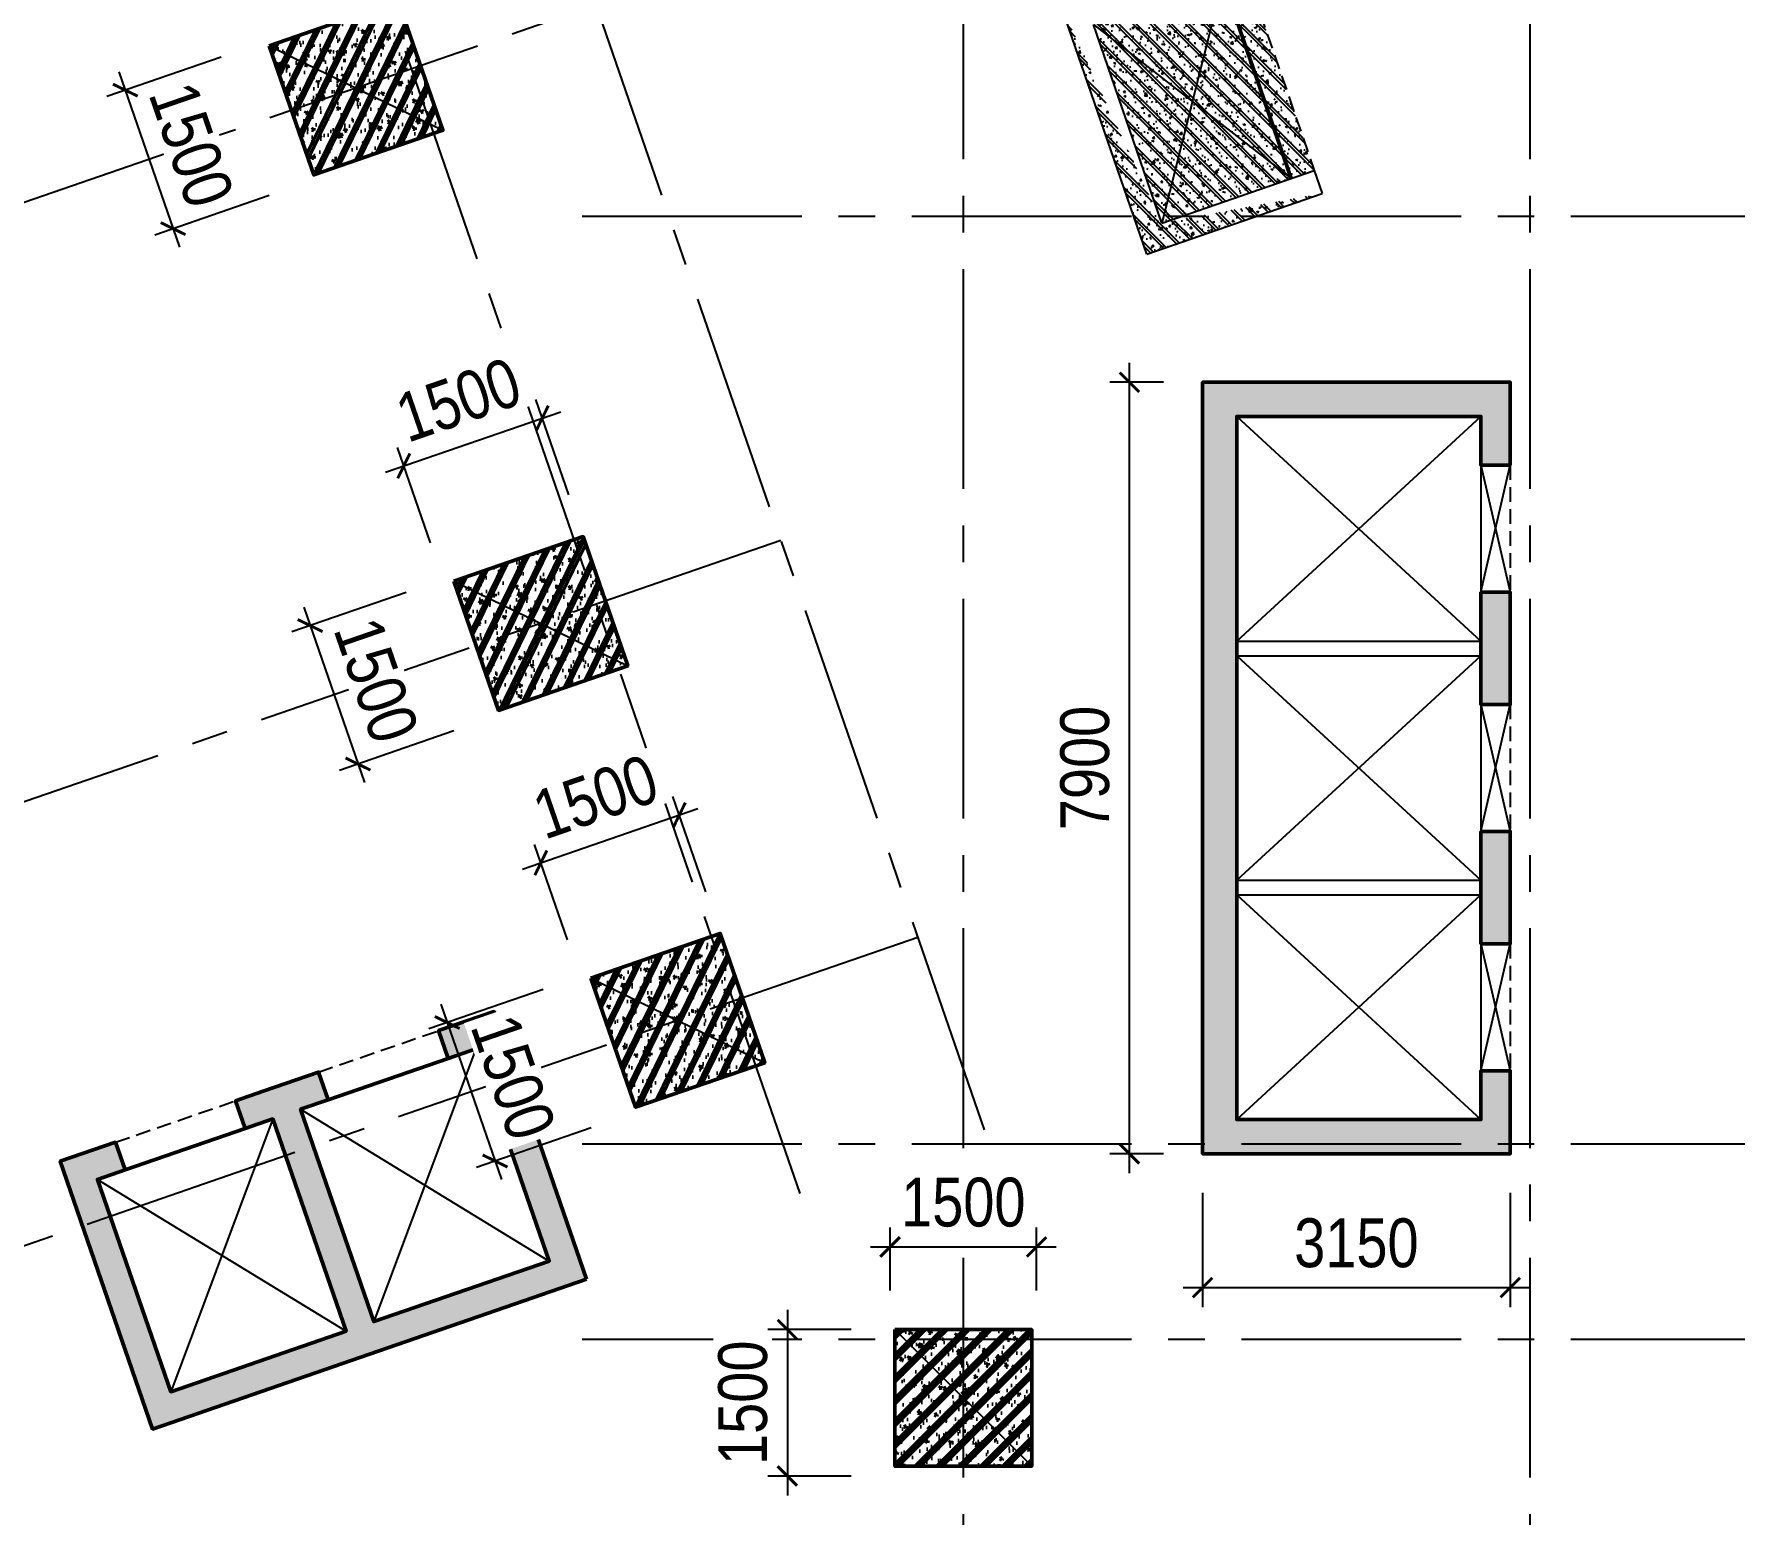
# Model space of a CAD drawing. Header units: millimetres. Extents: x -80883 to 1826631, y -376836 to 309394.
# Drawn here: x 1119602 to 1137020, y -151643 to -136479 of the extents above; entities that cross this region are included whole.
import ezdxf

# ---------------------------------------------------------------- set-up
doc = ezdxf.new("R2010")
doc.units = ezdxf.units.MM
doc.header["$LTSCALE"] = 100
doc.header["$PDMODE"] = 32
doc.header["$PDSIZE"] = 2.5
doc.linetypes.add('CENTER2', pattern=[1.125, 0.75, -0.125, 0.125, -0.125])
doc.linetypes.add('DASHED', pattern=[4.5, 3, -1.5])
for name, color, linetype in [('ccu11-Khuat', 9, 'DASHED'), ('ccu11-Thay', 7, 'Continuous'), ('ccu12-Truc', 13, 'CENTER2'), ('KC2-DIM', 251, 'Continuous'), ('KT-Hatch', 251, 'Continuous'), ('xref.asix of  podium$0$xref.asix of  podium$0$Xref_ST_MBDV Cot vach 30.7.2022$0$KT-Net cot vach', 6, 'Continuous'), ('Xref_ST_MBDV Cot vach 30.7.2022$0$KT-Net cot vach', 6, 'Continuous')]:
    doc.layers.add(name, color=color, linetype=linetype)
doc.layers.add('KT-Net cot vach', color=6, linetype='Continuous', lineweight=50)
doc.layers.add('ST_MBDV Cot vach 220805$0$Xref_ST_MBDV Cot vach 30.7.2022$0$KT-Net cot vach', color=6, linetype='Continuous', lineweight=50)
doc.styles.add('Arial Narrow', font='ARIALN.TTF')
doc.dimstyles.new('ccu12-200', dxfattribs={"dimscale": 200, "dimtxt": 2.5, "dimasz": 1, "dimexe": 1, "dimexo": 2, "dimgap": 1, "dimtad": 1, "dimdec": 0, "dimrnd": 5, "dimdsep": 46, "dimtxsty": 'Arial Narrow', "dimblk": 'ARCHTICK', "dimcen": -1, "dimdle": 1, "dimclrd": 256, "dimclre": 256, "dimclrt": 3, "dimadec": 0, "dimazin": 2, "dimtfac": 0.1, "dimtdec": 0, "dimtmove": 0, "dimatfit": 1, "dimldrblk": 'ARCHTICK', "dimfxl": 1, "dimtvp": 0.8333333333333334, "dimtolj": 1, "dimtzin": 12, "dimarcsym": 0})

# ---------------------------------------------------------------- blocks, each defined once
blk = doc.blocks.new('Grid-ST-flat-3')
at = {"layer": 'ccu12-Truc', "ltscale": 30}
for p, q in [((354060.2251921427, -35261.67722702224), (370215.9049475128, -82056.07930523856)), ((352169.7243788355, -35914.36909527634), (368325.4041342058, -82708.77117349271)), ((377787.2916931124, -66547.80383867014), (314639.543147344, -88349.44587364572)), ((369999.3874795342, -69862.92378625314), (369999.3874795342, -104409.5824195731)), ((375799.3874795342, -69862.92378625314), (375799.3874795342, -104409.5824195731)), ((366096.2468389632, -72696.27186137123), (425824.0468604062, -72696.27186137007)), ((368131.1051668772, -76017.52440288517), (316532.349566273, -93831.89823189395)), ((369534.392683656, -80082.1011514843), (317935.6370837545, -97896.47498025041)), ((366096.2468389795, -82196.27186137065), (425824.0468603974, -82196.27186136972)), ((366096.2468389806, -84196.27186137141), (425824.046860399, -84196.27186136867))]:
    blk.add_line(p, q, dxfattribs=at)
blk = doc.blocks.new('LOI-B2-T1-PN')
at = {"layer": 'KT-Hatch'}
h = blk.add_hatch(dxfattribs=at)
h.set_pattern_fill('BTCT', color=256, scale=30)
h.set_pattern_definition([(49.99999999999999, (106559.8543703833, -42147.03074568097), (215.178054780226, -18.82564049477853), [22.5, -247.5]), (355, (106559.8543703833, -42147.03074568097), (-41.6254000839, 225.6576401100035), [18, -198]), (100.4514, (106577.7858743833, -42148.59954768099), (173.5528145142065, 206.8318626182861), [19.122057, -210.3426336]), (46.18420000000001, (106559.8543703833, -42087.03074568097), (320.1723145876933, -49.65570429870542), [33.75, -371.25]), (96.6356, (106586.5353938832, -42091.16873778094), (280.398811664611, 292.2353612701325), [28.6830864, -315.5139]), (351.1842, (106559.8543703833, -42087.03074568097), (280.3985835400882, 292.2355802775974), [27, -297]), (21, (106589.8543703833, -42102.03074568097), (179.0721156355385, -120.7856671996016), [22.5, -247.5]), (326.0000000000001, (106589.8543703833, -42102.03074568097), (72.99459957647451, 217.5450135140559), [18, -198]), (71.4514, (106604.7770402834, -42112.09622748097), (252.066788574447, 96.75914901298572), [19.122057, -210.3426336]), (37.50000000000001, (106559.8543703833, -42147.03074568097), (3.647956595187201, 99.86815614939344), [0, -195.6, 0, -201, 0, -198.75]), (7.499999999999999, (106559.8543703833, -42147.03074568097), (78.92086123264458, 118.3235135647081), [0, -114.6, 0, -191.1, 0, -75.75]), (327.5, (106492.9543703834, -42147.03074568097), (160.1467308517227, -6.766461520313927), [0, -75, 0, -234, 0, -310.5]), (317.5, (106462.9543703834, -42147.03074568097), (174.9558508027159, 30.03149469969532), [0, -97.5, 0, -155.4, 0, -220.5]), (45, (106559.8543703833, -42147.03074568097), (-79.5495128834866, 79.5495128834866), []), (45, (106612.8873788833, -42147.03074568097), (-79.5495128834866, 79.5495128834866), [])])
h.paths.add_polyline_path([(69636.8044904063, -22526.61616688792), (69936.80449040676, -22526.61616688792), (69936.80449040676, -21376.61616688804), (69636.8044904063, -21376.61616688804)], flags=17)
h.paths.add_polyline_path([(69936.80449040583, -18926.61616688804), (69636.80449040537, -18926.61616688804), (69636.80449040537, -20076.61616688792), (69936.80449040583, -20076.61616688792)], flags=17)
h.paths.add_polyline_path([(69636.8044904049, -17626.6161668881), (69936.8044904049, -17626.61616688792), (69936.8044904049, -17126.61616688786), (72436.80449040863, -17126.61616688699), (72436.80449041096, -24326.61616688705), (69936.80449040723, -24326.61616688786), (69936.80449040723, -23826.61616688798), (69636.80449040723, -23826.61616688804), (69636.8044904077, -24676.61616688804), (72786.80449041142, -24676.61616688699), (72786.8044904077, -13976.61616688693), (69636.80449040397, -13976.61616688804), (69636.80449040397, -14901.61616688716), (69936.80449040397, -14901.61616688705), (69936.80449040397, -14326.6161668881), (72436.8044904077, -14326.61616688705), (72436.80449040863, -16776.61616688705), (69936.8044904049, -16776.61616688792), (69936.80449040444, -16201.61616688705), (69636.80449040397, -16201.61616688722)])
h.paths.add_polyline_path([(66336.80449040723, -24326.6161668892), (63836.80449040723, -24326.61616689002), (63836.8044904049, -17126.61616689002), (66336.8044904049, -17126.6161668892), (66336.8044904049, -17626.6161668881), (66636.8044904049, -17626.61616688798), (66636.8044904049, -16776.61616688909), (63486.8044904049, -16776.61616689019), (63486.80449040723, -24676.61616689013), (66636.8044904077, -24676.61616688909), (66636.80449040723, -23826.61616688792), (66336.80449040723, -23826.61616688804)])
h.paths.add_polyline_path([(66336.8044904063, -22526.61616688786), (66636.80449040676, -22526.61616688786), (66636.80449040676, -21376.61616688798), (66336.8044904063, -21376.61616688798)], flags=17)
h.paths.add_polyline_path([(66336.8044904049, -20076.61616688792), (66636.80449040583, -20076.61616688792), (66636.80449040583, -18926.61616688792), (66336.8044904049, -18926.61616688792)], flags=17)
at = {"ltscale": 0.5}
for points in [[(63836.80449040537, -19426.61616689002), (66336.8044904049, -19426.61616688914)], [(63836.8044904049, -19576.61616688996), (66336.8044904042, -19576.61616688914)], [(63836.8044904063, -21876.61616688996), (66336.8044904056, -21876.61616688914)], [(63836.80449040583, -22026.61616688996), (66336.8044904049, -22026.61616688914)]]:
    blk.add_lwpolyline(points, dxfattribs=at)
at = {"layer": 'ccu11-Khuat', "color": 6, "ltscale": 0.5}
for points in [[(66636.8044904049, -17626.61616688798), (66636.8044904049, -18926.61616688792)], [(66636.8044904049, -20076.6161668878), (66636.8044904049, -21376.61616688775)], [(66636.8044904063, -22526.61616688775), (66636.8044904063, -23826.61616688769)]]:
    blk.add_lwpolyline(points, dxfattribs=at)
at = {"layer": 'ccu11-Thay', "color": 6, "ltscale": 0.5}
for points in [[(66336.8044904049, -17626.6161668881), (66336.8044904049, -18926.61616688792)], [(66336.8044904049, -20076.61616688792), (66336.8044904049, -21376.61616688775)], [(66336.8044904063, -22526.61616688786), (66336.8044904063, -23826.61616688769)]]:
    blk.add_lwpolyline(points, dxfattribs=at)
at = {"layer": 'KC2-DIM', "color": 252, "ltscale": 0.5}
for points in [[(63836.80449040118, -17126.61616689007), (66336.80449040537, -19426.61616688926)], [(63836.8044904063, -19426.61616689007), (66336.8044904049, -17126.6161668892)], [(63836.80449040118, -19576.61616689002), (66336.80449040537, -21876.6161668892)], [(63836.8044904063, -21876.61616689002), (66336.8044904049, -19576.61616688914)], [(63836.80449040118, -22026.61616689002), (66336.80449040537, -24326.6161668892)], [(63836.8044904063, -24326.61616689002), (66336.8044904049, -22026.61616688914)]]:
    blk.add_lwpolyline(points, dxfattribs=at)
at = {"layer": 'KC2-DIM', "ltscale": 0.5}
for points in [[(66336.8044904049, -17626.6161668881), (66636.8044904049, -18926.61616688792)], [(66336.8044904049, -18926.61616688792), (66636.8044904049, -17626.61616688798)], [(66336.8044904049, -20076.61616688792), (66636.8044904049, -21376.61616688775)], [(66336.8044904049, -21376.61616688775), (66636.8044904049, -20076.6161668878)], [(66336.8044904063, -22526.61616688786), (66636.8044904063, -23826.61616688769)], [(66336.8044904063, -23826.61616688769), (66636.8044904063, -22526.61616688775)]]:
    blk.add_lwpolyline(points, dxfattribs=at)
at = {"layer": 'ST_MBDV Cot vach 220805$0$Xref_ST_MBDV Cot vach 30.7.2022$0$KT-Net cot vach'}
blk.add_lwpolyline([(66636.8044904049, -17626.61616688798), (66636.8044904049, -16776.61616688909), (63486.8044904049, -16776.61616689019), (63486.80449040723, -24676.61616689013), (66636.8044904077, -24676.61616688909), (66636.80449040723, -23826.61616688792), (66336.80449040723, -23826.61616688804), (66336.80449040723, -24326.6161668892), (63836.80449040723, -24326.61616689002), (63836.8044904049, -17126.61616689002), (66336.8044904049, -17126.6161668892), (66336.8044904049, -17626.6161668881)], close=True, dxfattribs=at)
at = {"layer": 'ST_MBDV Cot vach 220805$0$Xref_ST_MBDV Cot vach 30.7.2022$0$KT-Net cot vach', "color": 6}
for points in [[(66336.8044904049, -18926.61616688792), (66636.80449040583, -18926.61616688792), (66636.80449040583, -20076.61616688792), (66336.8044904049, -20076.61616688792)], [(66336.8044904063, -21376.61616688798), (66636.80449040676, -21376.61616688798), (66636.80449040676, -22526.61616688786), (66336.8044904063, -22526.61616688786)]]:
    blk.add_lwpolyline(points, close=True, dxfattribs=at)
blk = doc.blocks.new('LOI-KD-PN')
at = {"layer": 'KT-Hatch'}
h = blk.add_hatch(dxfattribs=at)
h.set_pattern_fill('BTCT', color=256, scale=40, angle=-70.9528620460035)
h.set_pattern_definition([(339.0471379539965, (-24757.93628041632, -32875.87870174611), (69.90338528047701, -279.3877533547662), [29.99999999999986, -329.9999999999978]), (284.0471379539965, (-24757.93628041632, -32875.87870174611), (266.2915946709811, 150.6518396180941), [23.99999999999998, -263.9999999999996]), (29.49853795399646, (-24752.11099682283, -32899.16101321549), (336.1948768307957, -128.7361747717526), [25.49607599999999, -280.4568447999998]), (335.2313379539966, (-24682.31624788418, -32849.771027015), (76.73314454503657, -425.1305970221304), [45, -495]), (25.6827379539964, (-24675.92184145399, -32885.19858062902), (490.3234749361438, -226.2363583837528), [38.24411519999997, -420.6851999999998]), (280.2313379539964, (-24682.31624788418, -32849.771027015), (490.3236516953235, -226.2359755744279), [35.99999999999994, -395.9999999999995]), (310.0471379539965, (-24688.16741865175, -32894.10796196375), (-74.31099224333833, -278.2478686892407), [30, -330]), (255.0471379539965, (-24688.16741865175, -32894.10796196375), (305.9413376994765, 2.662340959559032), [24, -264]), (0.4985379539964835, (-24694.36001613969, -32917.29528043285), (231.6301287124563, -275.5857060422185), [25.496076, -280.4568447999999]), (326.5471379539965, (-24757.93628041632, -32875.87870174611), (127.4545480190627, 38.85777900570818), [0, -260.7999999999999, 0, -267.9999999999999, 0, -264.9999999999999]), (296.5471379539965, (-24757.93628041632, -32875.87870174611), (183.4678019936752, -47.98077147784922), [0, -152.8, 0, -254.8, 0, -101]), (256.5471379539965, (-24787.04633774143, -32791.56236547302), (61.15631196729443, -204.7826262224386), [0, -99.9999999999995, 0, -311.999999999998, 0, -413.999999999998]), (246.5471379539965, (-24800.1001751069, -32753.752349207), (113.9778841873155, -207.4352439007965), [0, -129.9999999999991, 0, -207.1999999999991, 0, -293.9999999999981]), (334.0471379539965, (-24757.93628041632, -32875.87870174611), (65.64473241281162, 134.8731593255321), []), (334.0471379539965, (-24734.86013815063, -32942.71799888002), (65.64473241281162, 134.8731593255321), [])])
h.paths.add_polyline_path([(-6308.869921613485, -9184.98418606416), (-7255.273130617104, -6443.758006780699), (-7822.423374606762, -6639.565567264159), (-7724.5195943648, -6923.140689258988), (-7440.944472370204, -6825.236909017258), (-6690.348823850043, -8999.312844310945), (-8486.324596484192, -9619.370119175175), (-9236.920245003887, -7445.294183881546), (-8953.34512300929, -7347.390403639816), (-9051.248903250787, -7063.815281644987), (-9618.399147240445, -7259.622842128447), (-9901.974269235507, -7357.526622370176), (-9804.070488993544, -7641.101744364947), (-9520.495366998948, -7543.197964123276), (-8769.899718478788, -9717.273899416905), (-10565.87549111294, -10337.33117428113), (-11316.47113963263, -8163.255238987505), (-11032.89601763804, -8065.351458745776), (-11130.79979787953, -7781.776336750947), (-11697.95004186919, -7977.583897234348), (-10751.54683286604, -10718.81007651769)])
at = {"layer": 'xref.asix of  podium$0$xref.asix of  podium$0$Xref_ST_MBDV Cot vach 30.7.2022$0$KT-Net cot vach'}
h = blk.add_hatch(dxfattribs=at)
h.set_pattern_fill('1BETONG2-BOP', color=250, scale=30, angle=1.959221683781526e-11, style=0, pattern_type=2)
h.set_pattern_definition([(50.0000000000196, (116462.5052077193, -202415.597105924), (215.1780547802325, -18.82564049470495), [22.5, -247.5]), (355.0000000000196, (116462.5052077193, -202415.597105924), (-41.62540008397717, 225.6576401099893), [18, -198]), (100.4514000000195, (116480.4367117193, -202417.1659079241), (173.5528145141357, 206.8318626183454), [19.122057, -210.3426336]), (46.18420000001959, (116462.5052077193, -202355.597105924), (320.1723145877103, -49.65570429859594), [33.75, -371.25]), (96.63560000001934, (116489.1862312183, -202359.7350980241), (280.3988116645111, 292.2353612702284), [28.68308639999998, -315.5138999999996]), (351.1842000000196, (116462.5052077193, -202355.597105924), (280.3985835399882, 292.2355802776933), [27, -297]), (21.00000000001959, (116492.5052077193, -202370.597105924), (179.0721156355798, -120.7856671995404), [22.5, -247.5]), (226.0000000000196, (116492.5052077193, -202370.597105924), (201.5646367418432, -109.6619427481084), [18, -198]), (71.4514000000196, (116507.427877618, -202380.6625877242), (252.0667885744139, 96.7591490130719), [19.122057, -210.3426336]), (67.5000000000196, (116462.5052077193, -202415.597105924), (-46.77485499139181, 88.31233855206342), [0, -195.6, 0, -201, 0, -198.75]), (4.500000000019592, (116462.5052077193, -202415.597105924), (85.00527716358108, 114.0309565615529), [0, -114.5999999999988, 0, -191.0999999999975, 0, -75.74999999999876]), (327.5000000000196, (116395.6052077189, -202415.5971059243), (160.146730851725, -6.766461520259165), [0, -74.99999999999876, 0, -233.9999999999975, 0, -310.4999999999951]), (317.5000000000196, (116365.6052077189, -202415.5971059243), (174.9558508027056, 30.03149469975515), [0, -97.5, 0, -155.4, 0, -220.5]), (315.0000000000196, (116462.5052077193, -202415.597105924), (90.15611460125399, 90.15611460131564), []), (315.0000000000196, (116462.5052077193, -202378.847105924), (90.15611460125399, 90.15611460131564), [])])
edge = h.paths.add_edge_path()
edge.add_line((360.6418855860829, 4437.403951028595), (-1435.29047197476, 3817.361773282057))
edge.add_line((442.2284024748951, 4201.091252757935), (-1117.40916496329, 3662.62930102367))
edge.add_line((-570.4991636015475, 1312.476543052355), (-1436.987392965704, 3822.231577460188))
edge.add_line((-415.7769247964025, 1630.374288916821), (-1117.409164961427, 3662.62930102367))
edge.add_line((-570.4991636015475, 1312.476543052355), (1225.447126176208, 1932.523638988845))
edge.add_line((-415.7769247964025, 1630.374288916821), (1143.860642641783, 2168.836240651086))
edge.add_line((1143.860642641783, 2168.836240651086), (1225.447126176208, 1932.523638988845))
edge.add_line((442.2284024748951, 4201.091252757935), (360.6418855860829, 4437.403951028595))
at = {"layer": 'Xref_ST_MBDV Cot vach 30.7.2022$0$KT-Net cot vach'}
h = blk.add_hatch(dxfattribs=at)
h.set_pattern_fill('1BETONG2-BOP', color=250, scale=30, angle=1.959221683781526e-11, style=0, pattern_type=2)
h.set_pattern_definition([(50.0000000000196, (116462.5052077183, -202415.5971059242), (215.1780547802325, -18.82564049470495), [22.5, -247.5]), (355.0000000000196, (116462.5052077183, -202415.5971059242), (-41.62540008397717, 225.6576401099893), [18, -198]), (100.4514000000195, (116480.4367117183, -202417.1659079242), (173.5528145141357, 206.8318626183454), [19.122057, -210.3426336]), (46.18420000001959, (116462.5052077183, -202355.5971059242), (320.1723145877103, -49.65570429859594), [33.75, -371.25]), (96.63560000001934, (116489.1862312183, -202359.7350980241), (280.3988116645111, 292.2353612702284), [28.68308639999998, -315.5138999999996]), (351.1842000000196, (116462.5052077183, -202355.5971059242), (280.3985835399882, 292.2355802776933), [27, -297]), (21.00000000001959, (116492.5052077183, -202370.5971059242), (179.0721156355798, -120.7856671995404), [22.5, -247.5]), (226.0000000000196, (116492.5052077183, -202370.5971059242), (201.5646367418432, -109.6619427481084), [18, -198]), (71.4514000000196, (116507.4278776185, -202380.6625877242), (252.0667885744139, 96.7591490130719), [19.122057, -210.3426336]), (67.5000000000196, (116462.5052077183, -202415.5971059242), (-46.77485499139181, 88.31233855206342), [0, -195.6, 0, -201, 0, -198.75]), (4.500000000019592, (116462.5052077183, -202415.5971059242), (85.00527716358108, 114.0309565615529), [0, -114.5999999999991, 0, -191.0999999999983, 0, -75.74999999999913]), (327.5000000000196, (116395.6052077184, -202415.5971059242), (160.146730851725, -6.766461520259165), [0, -74.99999999999913, 0, -233.9999999999983, 0, -310.4999999999965]), (317.5000000000196, (116365.6052077184, -202415.5971059242), (174.9558508027056, 30.03149469975515), [0, -97.5, 0, -155.4, 0, -220.5]), (315.0000000000196, (116462.5052077183, -202415.5971059242), (90.15611460125399, 90.15611460131564), []), (315.0000000000196, (116462.5052077183, -202378.8471059242), (90.15611460125399, 90.15611460131564), [])])
edge = h.paths.add_edge_path()
edge.add_line((360.6418855867814, 4437.403951028653), (-1435.290471974877, 3817.361773282173))
edge.add_line((442.2284024755936, 4201.091252757935), (-1117.409164962359, 3662.62930102367))
edge.add_line((-570.499163600849, 1312.476543052355), (-1436.987392965821, 3822.23157746013))
edge.add_line((-415.7769247966353, 1630.374288916821), (-1117.409164962359, 3662.62930102367))
edge.add_line((-570.499163600849, 1312.476543052355), (1225.447126176325, 1932.523638988787))
edge.add_line((-415.7769247966353, 1630.374288916821), (1143.860642641317, 2168.836240651028))
edge.add_line((1143.860642641084, 2168.836240651028), (1225.447126175975, 1932.523638988787))
edge.add_line((442.2284024755936, 4201.091252757935), (360.6418855868978, 4437.403951028653))
at = {"layer": 'ccu11-Khuat', "color": 6, "ltscale": 0.5}
for points, elevation in [([(442.2284024746623, 4201.091252757935), (1143.864305755822, 2168.837505334464)], 5.849214727798868e-05), ([(-9051.25256760791, -7063.816542801389), (-7822.427037743386, -6639.566831955221)], -1.492553393741515e-05), ([(-11130.80346101616, -7781.777601442009), (-9901.974269235507, -7357.52662237006)], -2.081220072082427e-08)]:
    blk.add_lwpolyline(points, dxfattribs=dict(at, elevation=elevation))
at = {"layer": 'KC2-DIM', "color": 252, "ltscale": 0.5}
for points, elevation in [([(205.9159478715155, 4119.504343272652), (-415.7769247964025, 1630.374288916879)], 5.849214727798868e-05), ([(-1117.409164962592, 3662.62930102367), (907.5518511524424, 2087.250595849182)], 6.255962972533113e-05), ([(-7440.944472370204, -6825.236909017258), (-8486.324596484192, -9619.370119175117)], -2.081220072082427e-08), ([(-9236.920245003887, -7445.294183881488), (-6690.348823850043, -8999.312844310887)], -2.081220072082427e-08), ([(-9520.495366998948, -7543.197964123276), (-10565.87549111294, -10337.33117428113)], -2.081220072082427e-08), ([(-11316.47113963263, -8163.255238987505), (-8769.899718478788, -9717.273899416905)], -2.081220072082427e-08)]:
    blk.add_lwpolyline(points, dxfattribs=dict(at, elevation=elevation))
at = {"layer": 'ST_MBDV Cot vach 220805$0$Xref_ST_MBDV Cot vach 30.7.2022$0$KT-Net cot vach', "color": 6}
for points, elevation in [([(205.9159478715155, 4119.504343272652), (907.5518511524424, 2087.250595849182)], 5.849214727798868e-05), ([(-8953.348786145682, -7347.39166833082), (-7724.5195943648, -6923.140689258988)], -2.081220072082427e-08), ([(-11032.89968077466, -8065.352723436838), (-9804.070488993544, -7641.101744364889)], -2.081220072082427e-08)]:
    blk.add_lwpolyline(points, dxfattribs=dict(at, elevation=elevation))
at = {"layer": 'ST_MBDV Cot vach 220805$0$Xref_ST_MBDV Cot vach 30.7.2022$0$KT-Net cot vach', "elevation": -2.081220072082427e-08}
blk.add_lwpolyline([(-6308.869921613485, -9184.98418606416), (-7255.273130617104, -6443.758006780699), (-7822.423374606762, -6639.565567264159), (-7724.5195943648, -6923.140689258988), (-7440.944472370204, -6825.236909017258), (-6690.348823850043, -8999.312844310945), (-8486.324596484192, -9619.370119175175), (-9236.920245003887, -7445.294183881546), (-8953.34512300929, -7347.390403639816), (-9051.248903250787, -7063.815281644987), (-9618.399147240445, -7259.622842128447), (-9901.974269235507, -7357.526622370176), (-9804.070488993544, -7641.101744364947), (-9520.495366998948, -7543.197964123276), (-8769.899718478788, -9717.273899416905), (-10565.87549111294, -10337.33117428113), (-11316.47113963263, -8163.255238987505), (-11032.89601763804, -8065.351458745776), (-11130.79979787953, -7781.776336750947), (-11697.95004186919, -7977.583897234348), (-10751.54683286604, -10718.81007651769)], close=True, dxfattribs=at)
at = {"layer": 'xref.asix of  podium$0$xref.asix of  podium$0$Xref_ST_MBDV Cot vach 30.7.2022$0$KT-Net cot vach'}
for p, q in [((-570.4991636015475, 1312.476543052355, 4.311176667534666e-05), (-1436.987392965704, 3822.231577460188, 6.530907603666258e-05)), ((-415.7769247964025, 1630.374288916821, 4.45855276371282e-05), (-1117.40916496329, 3662.62930102367, 6.255962972533113e-05)), ((-415.7769247964025, 1630.374288916821, 4.45855276371282e-05), (1143.860642641783, 2168.836240651086, 4.05180451898135e-05)), ((1143.860642641783, 2168.836240651086, 4.05180451898135e-05), (1225.447126176208, 1932.523638988845, 3.842799900875826e-05)), ((-570.4991636015475, 1312.476543052355, 4.311176667534666e-05), (1225.447126176208, 1932.523638988845, 3.842799900874438e-05))]:
    blk.add_line(p, q, dxfattribs=at)
at = {"layer": 'Xref_ST_MBDV Cot vach 30.7.2022$0$KT-Net cot vach'}
for p, q in [((-570.499163600849, 1312.476543052355, 4.311176667536054e-05), (-1436.987392965937, 3822.23157746013, 6.530907603667646e-05)), ((-415.7769247966353, 1630.374288916821, 4.458552763714208e-05), (-1117.409164962592, 3662.62930102367, 6.255962972533113e-05)), ((-415.7769247966353, 1630.374288916821, 4.458552763714208e-05), (1143.860642641084, 2168.836240651028, 4.051804518982738e-05)), ((1143.860642641084, 2168.836240651028, 4.051804518982738e-05), (1225.447126175975, 1932.523638988787, 3.842799900875826e-05)), ((1143.864306997275, 2168.837501737988, 1.083725169377658e-05), (1225.450790532166, 1932.524900075747, 8.747205512721345e-06)), ((-570.499163600849, 1312.476543052355, 4.311176667536054e-05), (1225.447126175975, 1932.523638988787, 3.842799900875826e-05))]:
    blk.add_line(p, q, dxfattribs=at)
blk = doc.blocks.new('*U151')
h = blk.add_hatch()
h.set_pattern_fill('VATLIEU04', color=250, scale=40, style=0, pattern_type=2)
h.set_pattern_definition([(49.99999999999999, (550, -550), (286.9040730403014, -25.10085399303804), [30, -330]), (355, (550, -550), (-55.50053344520001, 300.8768534800047), [24, -264]), (100.4514, (573.908672, -552.091736), (231.4037526856086, 275.7758168243814), [25.496076, -280.4568448]), (46.18420000000001, (550, -470), (426.8964194502578, -66.20760573160723), [45, -495]), (96.6356, (585.574698, -475.5173228), (373.8650822194813, 389.6471483601767), [38.2441152, -420.6852]), (351.1842, (550, -470), (373.8647780534509, 389.6474403701299), [36, -396]), (21, (590, -490), (238.7628208473847, -161.0475562661355), [30, -330]), (326.0000000000001, (590, -490), (97.32613276863269, 290.0600180187412), [24, -264]), (71.4514, (609.8968932, -503.4206424), (336.089051432596, 129.012198683981), [25.496076, -280.4568448]), (37.50000000000001, (550, -550), (4.863942126916267, 133.1575415325246), [0, -260.8, 0, -268, 0, -265]), (7.499999999999999, (550, -550), (105.2278149768594, 157.7646847529441), [0, -152.8, 0, -254.8, 0, -101]), (327.5, (460.8, -550), (213.5289744689636, -9.021948693751902), [0, -100, 0, -312, 0, -414]), (317.5, (420.8, -550), (233.2744677369545, 40.04199293292709), [0, -130, 0, -207.2, 0, -294]), (45, (550, -550), (-120.2081528017131, 120.2081528017131), []), (45, (550, -501), (-120.2081528017131, 120.2081528017131), [])])
h.paths.add_polyline_path([(-475, 475), (1025, 475), (1025, -1025), (-475, -1025)])
at = {"color": 6, "ltscale": 0.25}
blk.add_lwpolyline([(-475, 475), (1025, 475), (1025, -1025), (-475, -1025)], close=True, dxfattribs=at)
at = {"layer": 'Defpoints', "linetype": 'ByBlock', "ltscale": 30}
for p, q in [((1025, 475), (-475, -1025)), ((-475, 475), (1025, -1025))]:
    blk.add_line(p, q, dxfattribs=at)
blk = doc.blocks.new('MBDVCOTVACH-T2-T6-PN')
at = {"layer": 'KT-Net cot vach', "xscale": 0.9333333333333333, "yscale": 0.9333333333333333, "zscale": 0.9333333333333333, "rotation": 19.04713795399666}
for p in [(54491.68851601868, -13605.0635552578), (56384.49502914399, -19087.51638321928), (57787.78245082614, -23152.09266241599)]:
    blk.add_blockref('*U151', p, dxfattribs=at)
at = {"layer": 'KT-Net cot vach', "xscale": 0.9333333333333333, "yscale": 0.9333333333333333, "zscale": 0.9333333333333333}
blk.add_blockref('*U151', (60780.13856793079, -26919.94949445577), dxfattribs=at)
blk = doc.blocks.new('_ARCHTICK')
at = {"color": 0, "linetype": 'ByBlock', "const_width": 0.15}
blk.add_lwpolyline([(-0.5, -0.5), (0.5, 0.5)], dxfattribs=at)
blk = doc.blocks.new('*D757')
at = {"layer": 'Defpoints', "color": 0, "ltscale": 0.5, "transparency": 16777216}
for p in [(1122913.96659826, -134929.0779243783), (1123316.269497085, -136094.335214051), (1121898.39388711, -136583.8541152595)]:
    blk.add_point(p, dxfattribs=at)
at = {"layer": 'KC2-DIM', "lineweight": -2, "ltscale": 0.5, "transparency": 16777216}
for p, q in [((1123185.731123429, -135716.2350513912), (1122848.697411432, -134740.0278430484)), ((1121307.040906955, -135483.8660124147), (1123103.01667959, -134863.8087375506)), ((1121767.855513455, -136205.7539525998), (1121430.821801458, -135229.546744257))]:
    blk.add_line(p, q, dxfattribs=at)
at = {"layer": 'KC2-DIM', "lineweight": -2, "ltscale": 0.5, "transparency": 16777216, "xscale": 200, "yscale": 200, "zscale": 200}
for p, rotation in [((1122913.96659826, -134929.0779243783), 19.04713795399024), ((1121496.090988285, -135418.5968255869), 199.0471379539902)]:
    blk.add_blockref('_ARCHTICK', p, dxfattribs=dict(at, rotation=rotation))
at = {"layer": 'KC2-DIM', "color": 3, "ltscale": 0.5, "transparency": 16777216, "insert": (1122056.447897133, -134743.4776315187), "char_height": 500, "attachment_point": 5, "rotation": 19.047137953990237, "style": 'Arial Narrow', "bg_fill": 3, "box_fill_scale": 1.1, "bg_fill_color": 256, "bg_fill_true_color": 13158600, "bg_fill_transparency": 0}
blk.add_mtext('\\A1;1500', dxfattribs=at)
blk = doc.blocks.new('*D758')
at = {"layer": 'Defpoints', "color": 0, "ltscale": 0.5, "transparency": 16777216}
for p in [(1121898.393887111, -136583.8541152596), (1122387.912788319, -138001.7297252336), (1121026.937029454, -138471.6040593181)]:
    blk.add_point(p, dxfattribs=at)
at = {"layer": 'KC2-DIM', "lineweight": -2, "ltscale": 0.5, "transparency": 16777216}
for p, q in [((1121520.293724451, -136714.3924889152), (1120348.368046916, -137118.9976361719)), ((1120472.148941418, -136864.6783680142), (1121092.206216282, -138660.654140648)), ((1122009.812625659, -138132.2680988893), (1120837.886948124, -138536.873246146))]:
    blk.add_line(p, q, dxfattribs=at)
at = {"layer": 'KC2-DIM', "lineweight": -2, "ltscale": 0.5, "transparency": 16777216, "xscale": 200, "yscale": 200, "zscale": 200}
for p, rotation in [((1120537.418128246, -137053.7284493441), 109.0471379539973), ((1121026.937029454, -138471.6040593181), 289.0471379539973)]:
    blk.add_blockref('_ARCHTICK', p, dxfattribs=dict(at, rotation=rotation))
at = {"layer": 'KC2-DIM', "color": 3, "ltscale": 0.5, "transparency": 16777216, "insert": (1121212.537322314, -137614.085358191), "char_height": 500, "attachment_point": 5, "rotation": 289.0471379539973, "style": 'Arial Narrow', "bg_fill": 3, "box_fill_scale": 1.1, "bg_fill_color": 256, "bg_fill_true_color": 13158600, "bg_fill_transparency": 0}
blk.add_mtext('\\A1;1500', dxfattribs=at)
blk = doc.blocks.new('*D759')
at = {"layer": 'Defpoints', "color": 0, "ltscale": 0.5, "transparency": 16777216}
for p in [(1124806.772368235, -140411.5305066766), (1125209.07526706, -141576.7877963491), (1123791.199657086, -142066.3066975577)]:
    blk.add_point(p, dxfattribs=at)
at = {"layer": 'KC2-DIM', "lineweight": -2, "ltscale": 0.5, "transparency": 16777216}
for p, q in [((1123199.846676931, -140966.3185947129), (1124995.822449565, -140346.2613198488)), ((1125078.536893405, -141198.6876336894), (1124741.503181408, -140222.4804253468)), ((1123660.66128343, -141688.206534898), (1123323.627571433, -140711.9993265553))]:
    blk.add_line(p, q, dxfattribs=at)
at = {"layer": 'KC2-DIM', "lineweight": -2, "ltscale": 0.5, "transparency": 16777216, "xscale": 200, "yscale": 200, "zscale": 200}
for p, rotation in [((1124806.772368235, -140411.5305066766), 19.04713795399024), ((1123388.896758261, -140901.0494078852), 199.0471379539902)]:
    blk.add_blockref('_ARCHTICK', p, dxfattribs=dict(at, rotation=rotation))
at = {"layer": 'KC2-DIM', "color": 3, "ltscale": 0.5, "transparency": 16777216, "insert": (1123949.253667108, -140225.930213817), "char_height": 500, "attachment_point": 5, "rotation": 19.047137953990237, "style": 'Arial Narrow', "bg_fill": 3, "box_fill_scale": 1.1, "bg_fill_color": 256, "bg_fill_true_color": 13158600, "bg_fill_transparency": 0}
blk.add_mtext('\\A1;1500', dxfattribs=at)
blk = doc.blocks.new('*D760')
at = {"layer": 'Defpoints', "color": 0, "ltscale": 0.5, "transparency": 16777216}
for p in [(1123791.199657086, -142066.3066975577), (1124280.718558294, -143484.1823075319), (1122919.742799429, -143954.0566416164)]:
    blk.add_point(p, dxfattribs=at)
at = {"layer": 'KC2-DIM', "lineweight": -2, "ltscale": 0.5, "transparency": 16777216}
for p, q in [((1123413.099494426, -142196.8450712133), (1122241.173816891, -142601.45021847)), ((1122364.954711393, -142347.1309503123), (1122985.011986257, -144143.1067229463)), ((1123902.618395634, -143614.7206811876), (1122730.692718099, -144019.3258284442))]:
    blk.add_line(p, q, dxfattribs=at)
at = {"layer": 'KC2-DIM', "lineweight": -2, "ltscale": 0.5, "transparency": 16777216, "xscale": 200, "yscale": 200, "zscale": 200}
for p, rotation in [((1122430.223898221, -142536.1810316422), 109.0471379539973), ((1122919.742799429, -143954.0566416164), 289.0471379539973)]:
    blk.add_blockref('_ARCHTICK', p, dxfattribs=dict(at, rotation=rotation))
at = {"layer": 'KC2-DIM', "color": 3, "ltscale": 0.5, "transparency": 16777216, "insert": (1123105.343092289, -143096.5379404893), "char_height": 500, "attachment_point": 5, "rotation": 289.0471379539973, "style": 'Arial Narrow', "bg_fill": 3, "box_fill_scale": 1.1, "bg_fill_color": 256, "bg_fill_true_color": 13158600, "bg_fill_transparency": 0}
blk.add_mtext('\\A1;1500', dxfattribs=at)
blk = doc.blocks.new('*D795')
at = {"layer": 'Defpoints', "color": 0, "ltscale": 0.5, "transparency": 16777216}
for p in [(1126210.060533067, -144476.1070315366), (1126612.363431892, -145641.3643212091), (1125194.487821918, -146130.8832224177)]:
    blk.add_point(p, dxfattribs=at)
at = {"layer": 'KC2-DIM', "lineweight": -2, "ltscale": 0.5, "transparency": 16777216}
for p, q in [((1126481.825058237, -145263.2641585494), (1126144.79134624, -144287.0569502067)), ((1124603.134841763, -145030.8951195729), (1126399.110614397, -144410.8378447088)), ((1125063.949448262, -145752.7830597579), (1124726.915736265, -144776.5758514152))]:
    blk.add_line(p, q, dxfattribs=at)
at = {"layer": 'KC2-DIM', "lineweight": -2, "ltscale": 0.5, "transparency": 16777216, "xscale": 200, "yscale": 200, "zscale": 200}
for p, rotation in [((1126210.060533067, -144476.1070315366), 19.04713795399024), ((1124792.184923093, -144965.6259327451), 199.0471379539902)]:
    blk.add_blockref('_ARCHTICK', p, dxfattribs=dict(at, rotation=rotation))
at = {"layer": 'KC2-DIM', "color": 3, "ltscale": 0.5, "transparency": 16777216, "insert": (1125352.54183194, -144290.5067386769), "char_height": 500, "attachment_point": 5, "rotation": 19.047137953990237, "style": 'Arial Narrow', "bg_fill": 3, "box_fill_scale": 1.1, "bg_fill_color": 256, "bg_fill_true_color": 13158600, "bg_fill_transparency": 0}
blk.add_mtext('\\A1;1500', dxfattribs=at)
blk = doc.blocks.new('*D796')
at = {"layer": 'Defpoints', "color": 0, "ltscale": 0.5, "transparency": 16777216}
for p in [(1125194.487821918, -146130.8832224177), (1125684.006723126, -147548.7588323918), (1124323.030964261, -148018.6331664763)]:
    blk.add_point(p, dxfattribs=at)
at = {"layer": 'KC2-DIM', "lineweight": -2, "ltscale": 0.5, "transparency": 16777216}
for p, q in [((1124816.387659258, -146261.4215960734), (1123644.461981723, -146666.0267433301)), ((1123768.242876225, -146411.7074751724), (1124388.300151089, -148207.6832478062)), ((1125305.906560467, -147679.2972060475), (1124133.980882932, -148083.9023533041))]:
    blk.add_line(p, q, dxfattribs=at)
at = {"layer": 'KC2-DIM', "lineweight": -2, "ltscale": 0.5, "transparency": 16777216, "xscale": 200, "yscale": 200, "zscale": 200}
for p, rotation in [((1123833.512063053, -146600.7575565022), 109.0471379539973), ((1124323.030964261, -148018.6331664763), 289.0471379539973)]:
    blk.add_blockref('_ARCHTICK', p, dxfattribs=dict(at, rotation=rotation))
at = {"layer": 'KC2-DIM', "color": 3, "ltscale": 0.5, "transparency": 16777216, "insert": (1124508.631257121, -147161.1144653493), "char_height": 500, "attachment_point": 5, "rotation": 289.0471379539973, "style": 'Arial Narrow', "bg_fill": 3, "box_fill_scale": 1.1, "bg_fill_color": 256, "bg_fill_true_color": 13158600, "bg_fill_transparency": 0}
blk.add_mtext('\\A1;1500', dxfattribs=at)
blk = doc.blocks.new('*D843')
at = {"layer": 'Defpoints', "color": 0, "ltscale": 0.5, "transparency": 16777216}
for p in [(1128368.093226304, -149744.4156357472), (1127316.82324133, -151244.4156357472), (1128368.093226304, -151244.4156357472)]:
    blk.add_point(p, dxfattribs=at)
at = {"layer": 'KC2-DIM', "lineweight": -2, "ltscale": 0.5, "transparency": 16777216}
for p, q in [((1127316.82324133, -149544.4156357472), (1127316.82324133, -151444.4156357472)), ((1127968.093226304, -149744.4156357472), (1127116.82324133, -149744.4156357472)), ((1127968.093226304, -151244.4156357472), (1127116.82324133, -151244.4156357472))]:
    blk.add_line(p, q, dxfattribs=at)
at = {"layer": 'KC2-DIM', "lineweight": -2, "ltscale": 0.5, "transparency": 16777216, "xscale": 200, "yscale": 200, "zscale": 200}
for p, rotation in [((1127316.82324133, -149744.4156357472), 90), ((1127316.82324133, -151244.4156357472), 270)]:
    blk.add_blockref('_ARCHTICK', p, dxfattribs=dict(at, rotation=rotation))
at = {"layer": 'KC2-DIM', "color": 3, "ltscale": 0.5, "transparency": 16777216, "insert": (1126861.536747468, -150494.4156357475), "char_height": 500, "attachment_point": 5, "rotation": 90, "style": 'Arial Narrow', "bg_fill": 3, "box_fill_scale": 1.1, "bg_fill_color": 256, "bg_fill_true_color": 13158600, "bg_fill_transparency": 0}
blk.add_mtext('\\A1;1500', dxfattribs=at)
blk = doc.blocks.new('*D844')
at = {"layer": 'Defpoints', "color": 0, "ltscale": 0.5, "transparency": 16777216}
for p in [(1129868.093226304, -148898.3013046861), (1128368.093226304, -149744.4156357471), (1129868.093226304, -149744.4156357471)]:
    blk.add_point(p, dxfattribs=at)
at = {"layer": 'KC2-DIM', "lineweight": -2, "ltscale": 0.5, "transparency": 16777216}
for p, q in [((1128368.093226304, -149344.4156357471), (1128368.093226304, -148698.3013046861)), ((1129868.093226304, -149344.4156357471), (1129868.093226304, -148698.3013046861)), ((1128168.093226304, -148898.3013046861), (1130068.093226304, -148898.3013046861))]:
    blk.add_line(p, q, dxfattribs=at)
at = {"layer": 'KC2-DIM', "lineweight": -2, "ltscale": 0.5, "transparency": 16777216, "xscale": 200, "yscale": 200, "zscale": 200, "rotation": 180}
blk.add_blockref('_ARCHTICK', (1128368.093226304, -148898.3013046861), dxfattribs=at)
at = {"layer": 'KC2-DIM', "lineweight": -2, "ltscale": 0.5, "transparency": 16777216, "xscale": 200, "yscale": 200, "zscale": 200}
blk.add_blockref('_ARCHTICK', (1129868.093226304, -148898.3013046861), dxfattribs=at)
at = {"layer": 'KC2-DIM', "color": 3, "ltscale": 0.5, "transparency": 16777216, "insert": (1129118.093226304, -148443.0148108253), "char_height": 500, "attachment_point": 5, "style": 'Arial Narrow', "bg_fill": 3, "box_fill_scale": 1.1, "bg_fill_color": 256, "bg_fill_true_color": 13158600, "bg_fill_transparency": 0}
blk.add_mtext('\\A1;1500', dxfattribs=at)
blk = doc.blocks.new('*D833')
at = {"layer": 'Defpoints', "color": 0, "ltscale": 0.5, "transparency": 16777216}
for p in [(1131568.093243287, -147944.4156366236), (1134718.093243288, -147944.4156366218), (1134718.093243288, -149314.9023384799)]:
    blk.add_point(p, dxfattribs=at)
at = {"layer": 'KC2-DIM', "lineweight": -2, "ltscale": 0.5, "transparency": 16777216}
for p, q in [((1131568.093243287, -148344.4156366236), (1131568.093243287, -149514.9023384799)), ((1134718.093243288, -148344.4156366218), (1134718.093243288, -149514.9023384799)), ((1131368.093243287, -149314.9023384799), (1134918.093243288, -149314.9023384799))]:
    blk.add_line(p, q, dxfattribs=at)
at = {"layer": 'KC2-DIM', "lineweight": -2, "ltscale": 0.5, "transparency": 16777216, "xscale": 200, "yscale": 200, "zscale": 200, "rotation": 180}
blk.add_blockref('_ARCHTICK', (1131568.093243287, -149314.9023384799), dxfattribs=at)
at = {"layer": 'KC2-DIM', "lineweight": -2, "ltscale": 0.5, "transparency": 16777216, "xscale": 200, "yscale": 200, "zscale": 200}
blk.add_blockref('_ARCHTICK', (1134718.093243288, -149314.9023384799), dxfattribs=at)
at = {"layer": 'KC2-DIM', "color": 3, "ltscale": 0.5, "transparency": 16777216, "insert": (1133143.093243287, -148859.615844619), "char_height": 500, "attachment_point": 5, "style": 'Arial Narrow', "bg_fill": 3, "box_fill_scale": 1.1, "bg_fill_color": 256, "bg_fill_true_color": 13158600, "bg_fill_transparency": 0}
blk.add_mtext('\\A1;3150', dxfattribs=at)
blk = doc.blocks.new('*D835')
at = {"layer": 'Defpoints', "color": 0, "ltscale": 0.5, "transparency": 16777216}
for p in [(1130819.385418003, -140044.4156366237), (1131568.093243285, -140044.4156366237), (1131568.093243287, -147944.4156366236)]:
    blk.add_point(p, dxfattribs=at)
at = {"layer": 'KC2-DIM', "lineweight": -2, "ltscale": 0.5, "transparency": 16777216}
for p, q in [((1130819.385418003, -148144.4156366236), (1130819.385418003, -139844.4156366237)), ((1131168.093243285, -140044.4156366237), (1130619.385418003, -140044.4156366237)), ((1131168.093243287, -147944.4156366236), (1130619.385418003, -147944.4156366236))]:
    blk.add_line(p, q, dxfattribs=at)
at = {"layer": 'KC2-DIM', "lineweight": -2, "ltscale": 0.5, "transparency": 16777216, "xscale": 200, "yscale": 200, "zscale": 200}
for p, rotation in [((1130819.385418003, -140044.4156366237), 90), ((1130819.385418003, -147944.4156366236), 270)]:
    blk.add_blockref('_ARCHTICK', p, dxfattribs=dict(at, rotation=rotation))
at = {"layer": 'KC2-DIM', "color": 3, "ltscale": 0.5, "transparency": 16777216, "insert": (1130364.098924142, -143994.4156366239), "char_height": 500, "attachment_point": 5, "rotation": 90, "style": 'Arial Narrow', "bg_fill": 3, "box_fill_scale": 1.1, "bg_fill_color": 256, "bg_fill_true_color": 13158600, "bg_fill_transparency": 0}
blk.add_mtext('\\A1;7900', dxfattribs=at)

msp = doc.modelspace()

# ---------------------------------------------------------------- block references
for name, p in [('Grid-ST-flat-3', (759118.7059176685, -65648.14422032033)), ('LOI-B2-T1-PN', (1068081.28875288, -123267.7994697334)), ('LOI-B2-T1-PN', (1068081.28875288, -123267.7994697334))]:
    msp.add_blockref(name, p)
at = {"layer": 'KC2-DIM'}
for name, p in [('MBDVCOTVACH-T2-T6-PN', (1068081.28875288, -123267.7994697334)), ('LOI-KD-PN', (1131568.093243284, -140044.4156364988))]:
    msp.add_blockref(name, p, dxfattribs=at)

# ---------------------------------------------------------------- next in the draw order: dimensions: what is measured, and where the dimension line sits
at = {"layer": 'KC2-DIM', "ltscale": 0.5}
for base, p1, p2, angle, picture, middle, dimtype in [((1122913.96659826, -134929.0779243783), (1121898.393887111, -136583.8541152595), (1123316.269497085, -136094.335214051), 19.047137953994998, '*D757', (1122205.028793273, -135173.8373749826), 161), ((1124806.772368235, -140411.5305066766), (1123791.199657086, -142066.3066975577), (1125209.07526706, -141576.7877963492), 19.047137953994998, '*D759', (1124097.834563248, -140656.2899572809), 161), ((1126210.060533067, -144476.1070315366), (1125194.487821918, -146130.8832224177), (1126612.363431892, -145641.3643212092), 19.047137953994998, '*D795', (1125501.12272808, -144720.8664821408), 161), ((1127316.82324133, -151244.4156357472), (1128368.093226304, -149744.4156357471), (1128368.093226304, -151244.4156357471), 90, '*D843', (1127316.823241329, -150494.4156357475), 160)]:
    dim = msp.add_linear_dim(base=base, p1=p1, p2=p2, angle=angle, dimstyle='ccu12-200', override={"dimfxl": 150, "dimtfill": 1}, dxfattribs=at)
    dim.commit()
    dim.dimension.update_dxf_attribs({"geometry": picture, "text_midpoint": middle, "dimtype": dimtype})
dim = msp.add_linear_dim(base=(1134718.093243288, -149314.9023384799), p1=(1131568.093243287, -147944.4156366236), p2=(1134718.093243288, -147944.4156366218), dimstyle='ccu12-200', override={"dimfxl": 150, "dimtfill": 1}, dxfattribs=at)
dim.commit()
dim.dimension.update_dxf_attribs({"geometry": '*D833', "text_midpoint": (1133143.093243287, -148859.615844619)})

# ---------------------------------------------------------------- next in the draw order: dimensions: what is measured, and where the dimension line sits
for base, p1, p2, angle, picture, middle in [((1121026.937029454, -138471.6040593181), (1121898.393887111, -136583.8541152595), (1122387.912788319, -138001.7297252337), 289.04713795397174, '*D758', (1120782.17757885, -137762.666254331)), ((1122919.742799429, -143954.0566416164), (1123791.199657086, -142066.3066975577), (1124280.718558294, -143484.1823075319), 289.0471379539714, '*D760', (1122674.983348825, -143245.1188366292)), ((1124323.030964261, -148018.6331664763), (1125194.487821918, -146130.8832224177), (1125684.006723127, -147548.7588323919), 289.04713795401346, '*D796', (1124078.271513657, -147309.6953614892))]:
    dim = msp.add_linear_dim(base=base, p1=p1, p2=p2, angle=angle, dimstyle='ccu12-200', override={"dimfxl": 150, "dimtfill": 1}, dxfattribs=at)
    dim.commit()
    dim.dimension.update_dxf_attribs({"geometry": picture, "text_midpoint": middle, "dimtype": 161})
dim = msp.add_linear_dim(base=(1129868.093226304, -148898.3013046861), p1=(1128368.093226304, -149744.4156357471), p2=(1129868.093226304, -149744.4156357471), dimstyle='ccu12-200', override={"dimfxl": 150, "dimtfill": 1}, dxfattribs=at)
dim.commit()
dim.dimension.update_dxf_attribs({"geometry": '*D844', "text_midpoint": (1129118.093226304, -148898.3013046861), "dimtype": 160})

# ---------------------------------------------------------------- next in the draw order: dimensions: what is measured, and where the dimension line sits
dim = msp.add_linear_dim(base=(1130819.385418003, -140044.4156366237), p1=(1131568.093243287, -147944.4156366236), p2=(1131568.093243284, -140044.4156366236), angle=90, dimstyle='ccu12-200', override={"dimfxl": 150, "dimtfill": 1}, dxfattribs=at)
dim.commit()
dim.dimension.update_dxf_attribs({"geometry": '*D835', "text_midpoint": (1130364.098924142, -143994.4156366239)})

doc.saveas('drawing.dxf')
